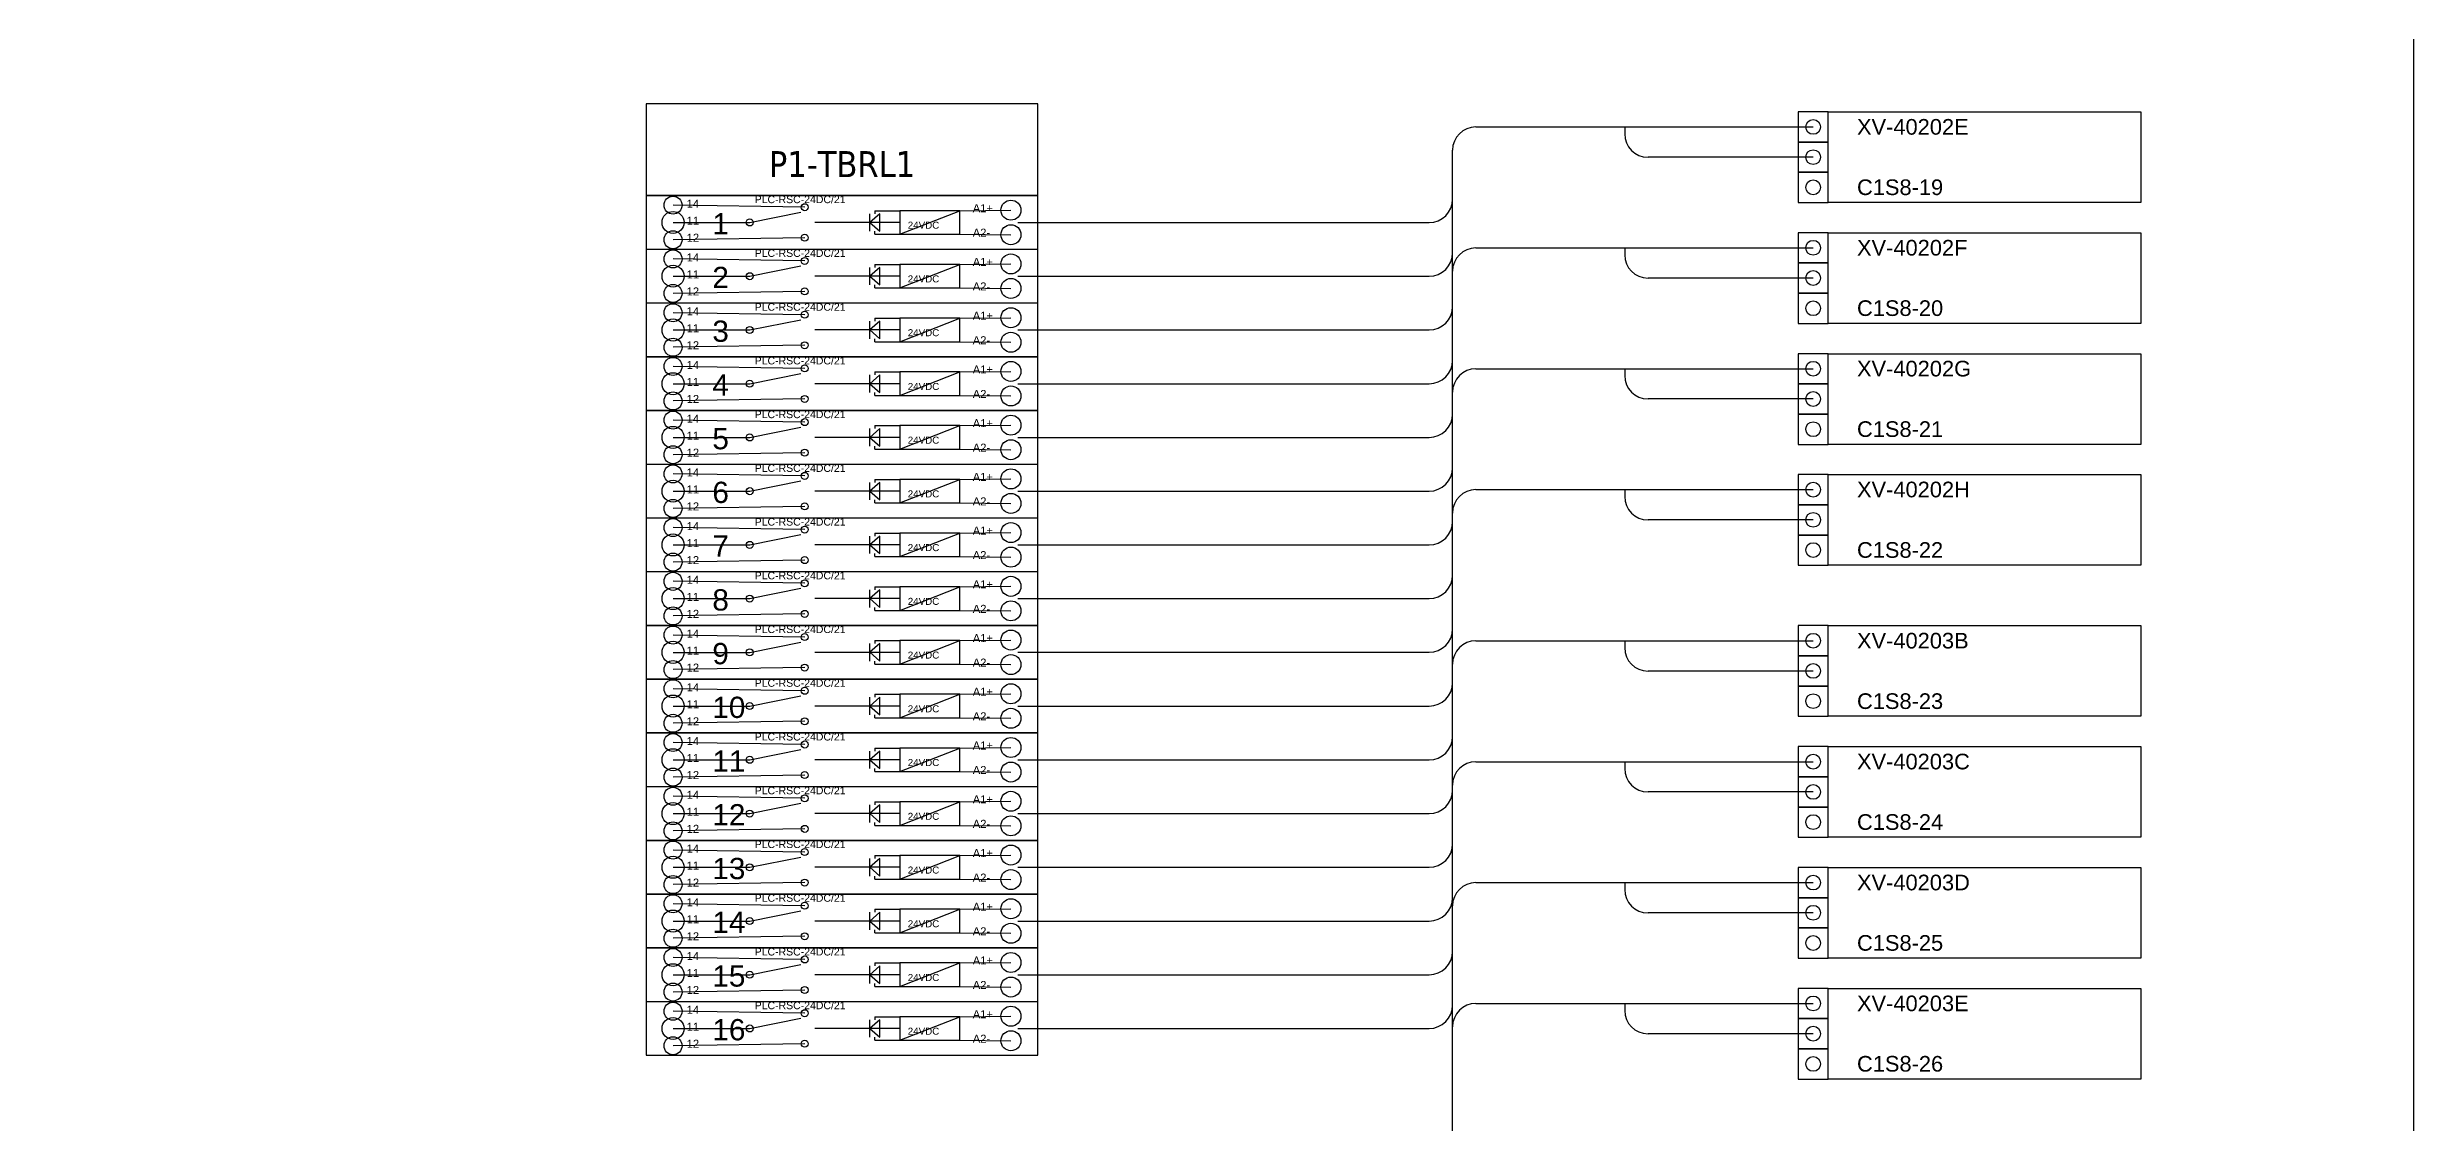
# Model space of a CAD drawing. Header units: millimetres. Extents: x 0 to 134764, y 0 to 68687.
# Drawn here: x 70503 to 98890, y 25172 to 38062 of the extents above; entities that cross this region are included whole.
import ezdxf
from ezdxf.enums import TextEntityAlignment as Align

# ---------------------------------------------------------------- set-up
doc = ezdxf.new("R2010")
doc.units = ezdxf.units.MM
doc.layers.add('power', color=7, linetype='Continuous', lineweight=25)
doc.styles.get("Standard").update_dxf_attribs({"font": 'arial.ttf'})
doc.styles.add('Tahoma', font='')
doc.styles.get('Tahoma').set_extended_font_data('Tahoma')

# ---------------------------------------------------------------- blocks, each defined once
blk = doc.blocks.new('xTermFuse')
at = {"color": 7}
for p, q in [((76800, 33290), (75483.4, 33310)), ((75483.4, 33137.3), (76250, 33137.3)), ((76250, 33137.3), (76760, 33240)), ((76800, 32985), (75483.4, 32965))]:
    blk.add_line(p, q, dxfattribs=at)
at = {"color": 3}
blk.add_line((77750, 33137.3), (76900, 33137.3), dxfattribs=at)
at = {"color": 7}
blk.add_lwpolyline([(75215, 32870), (79130, 32870), (79130, 33405), (75215, 33405), (75215, 32870)], dxfattribs=at)
for centre, radius in [((75483.4, 33310), 90), ((75483.4, 33137.3), 110), ((76250, 33137.3), 35), ((76800, 33290), 35), ((75483.4, 32965), 90), ((76800, 32985), 35)]:
    blk.add_circle(centre, radius, dxfattribs=at)
at = {"layer": 'power', "color": 1}
for p, q in [((77450, 33050), (77450, 33225)), ((77500, 33255), (77750, 33255)), ((77500, 33255), (77500, 33225)), ((77750, 33020), (78350, 33255)), ((78350, 33255), (78861.5, 33260)), ((77500, 33020), (77500, 33050)), ((77500, 33020), (77750, 33020))]:
    blk.add_line(p, q, dxfattribs=at)
at = {"layer": 'power', "color": 7}
blk.add_line((78350, 33020), (78861.5, 33015), dxfattribs=at)
at = {"layer": 'power', "color": 1}
for points in [[(77550, 33050), (77550, 33225), (77450, 33137.5), (77550, 33050)], [(77750, 33020), (78350, 33020), (78350, 33255), (77750, 33255), (77750, 33020)]]:
    blk.add_lwpolyline(points, dxfattribs=at)
blk.add_circle((78861.5, 33260), 100, dxfattribs=at)
at = {"layer": 'power', "color": 7}
blk.add_circle((78861.5, 33015), 100, dxfattribs=at)
at = {"color": 7}
for s, p in [('14', (75620, 33285)), ('11', (75620, 33115)), ('12', (75620, 32945))]:
    blk.add_text(s, height=80, dxfattribs=at).set_placement(p)
at = {"color": 3}
blk.add_text('PLC-RSC-24DC/21', height=75, dxfattribs=at).set_placement((76300, 33330))
at = {"color": 7}
blk.add_attdef('TERMINAL_A', (0, 0), '', height=212.5, dxfattribs=at)
at = {"layer": 'power', "color": 2}
blk.add_text('24VDC', height=70, dxfattribs=at).set_placement((77830, 33075))
at = {"layer": 'power', "color": 1}
blk.add_text('A1+', height=80, dxfattribs=at).set_placement((78480, 33240))
at = {"layer": 'power', "color": 7}
blk.add_text('A2-', height=80, dxfattribs=at).set_placement((78480, 32995))
blk = doc.blocks.new('xDO_3_Term')
for points in [[(483, 1449), (0, 1449), (0, 966), (483, 966)], [(483, 1449), (5482, 1449), (5482, 0), (483, 0)], [(483, 966), (0, 966), (0, 483), (483, 483)], [(483, 483), (0, 483), (0, 0), (483, 0)]]:
    blk.add_lwpolyline(points, close=True)
for centre in [(242, 1208), (242, 725), (242, 242)]:
    blk.add_circle(centre, 118)
for tag, p in [('TAG', (943, 1085)), ('Description', (943, 602)), ('PLC_POINT', (943, 118))]:
    blk.add_attdef(tag, p, '', height=250)

msp = doc.modelspace()

# ---------------------------------------------------------------- linework, layer by layer
for p, q in [((87640, 37108), (91686, 37108)), ((87360, 14002), (87360, 36828)), ((87640, 35658), (91686, 35658)), ((87640, 34209), (91686, 34209)), ((87640, 32760), (91686, 32760)), ((87640, 30948), (91686, 30948)), ((87640, 29499), (91686, 29499)), ((87640, 28050), (91686, 28050)), ((87640, 26601), (91686, 26601))]:
    msp.add_line(p, q)
at = {"color": 1}
for p, q in [((89425, 37108), (89425, 37025)), ((91686, 36745), (89705, 36745)), ((82147, 35962), (87080, 35962)), ((89425, 35658), (89425, 35576)), ((82147, 35318), (87080, 35318)), ((91686, 35296), (89705, 35296)), ((82147, 34674), (87080, 34674)), ((89425, 34209), (89425, 34127)), ((82147, 34030), (87080, 34030)), ((91686, 33847), (89705, 33847)), ((82147, 33386), (87080, 33386)), ((82147, 32742), (87080, 32742)), ((89425, 32760), (89425, 32678)), ((91686, 32398), (89705, 32398)), ((82147, 32098), (87080, 32098)), ((82147, 31454), (87080, 31454)), ((89425, 30948), (89425, 30866)), ((82147, 30810), (87080, 30810)), ((91686, 30586), (89705, 30586)), ((82147, 30165), (87080, 30165)), ((82147, 29521), (87080, 29521)), ((89425, 29499), (89425, 29417)), ((91686, 29137), (89705, 29137)), ((82147, 28877), (87080, 28877)), ((82147, 28233), (87080, 28233)), ((89425, 28050), (89425, 27967)), ((82147, 27589), (87080, 27589)), ((91686, 27687), (89705, 27687)), ((82147, 26945), (87080, 26945)), ((89425, 26601), (89425, 26518)), ((82147, 26301), (87080, 26301)), ((91686, 26238), (89705, 26238))]:
    msp.add_line(p, q, dxfattribs=at)
msp.add_lwpolyline([(0, 0), (98890, 0), (98890, 68687), (0, 68687)], close=True)
at = {"color": 4, "ltscale": 25.4}
msp.add_lwpolyline([(77687, 36285), (82385, 36285), (82385, 37385), (77687, 37385)], close=True, dxfattribs=at)
for centre in [(87640, 36828), (87640, 35378), (87640, 33929), (87640, 32480), (87640, 30668), (87640, 29219), (87640, 27770), (87640, 26321)]:
    msp.add_arc(centre, 280, 90, 180)
at = {"color": 1}
for centre, start, end in [((89705, 37025), 180, 270), ((87080, 36242), 270, 0), ((87080, 35598), 270, 0), ((89705, 35576), 180, 270), ((87080, 34954), 270, 0), ((87080, 34310), 270, 0), ((89705, 34127), 180, 270), ((87080, 33666), 270, 0), ((87080, 33022), 270, 0), ((89705, 32678), 180, 270), ((87080, 32378), 270, 0), ((87080, 31734), 270, 0), ((87080, 31090), 270, 0), ((89705, 30866), 180, 270), ((87080, 30445), 270, 0), ((87080, 29801), 270, 0), ((89705, 29417), 180, 270), ((87080, 29157), 270, 0), ((87080, 28513), 270, 0), ((87080, 27869), 270, 0), ((89705, 27967), 180, 270), ((87080, 27225), 270, 0), ((87080, 26581), 270, 0), ((89705, 26518), 180, 270)]:
    msp.add_arc(centre, 280, start, end, dxfattribs=at)

# ---------------------------------------------------------------- block references
ref = msp.add_blockref('xDO_3_Term', (91505, 36202), dxfattribs=dict(xscale=0.75, yscale=0.75, zscale=0.75))
ref.add_attrib('TAG', 'XV-40202E', (92212, 37015), dxfattribs={"height": 187.5})
ref.add_attrib('PLC_POINT', 'C1S8-19', (92212, 36291), dxfattribs={"height": 187.5})
ref = msp.add_blockref('xTermFuse', (-12571, -3802), dxfattribs=dict(xscale=1.2, yscale=1.2, zscale=1.2))
ref.add_attrib('TERMINAL_A', '1', (78481, 35820), dxfattribs={"height": 255})
ref = msp.add_blockref('xDO_3_Term', (91505, 34753), dxfattribs=dict(xscale=0.75, yscale=0.75, zscale=0.75))
ref.add_attrib('TAG', 'XV-40202F', (92212, 35566), dxfattribs={"height": 187.5})
ref.add_attrib('PLC_POINT', 'C1S8-20', (92212, 34842), dxfattribs={"height": 187.5})
ref = msp.add_blockref('xTermFuse', (-12571, -4446), dxfattribs=dict(xscale=1.2, yscale=1.2, zscale=1.2))
ref.add_attrib('TERMINAL_A', '2', (78481, 35176), dxfattribs={"height": 255})
ref = msp.add_blockref('xTermFuse', (-12571, -5091), dxfattribs=dict(xscale=1.2, yscale=1.2, zscale=1.2))
ref.add_attrib('TERMINAL_A', '3', (78481, 34532), dxfattribs={"height": 255})
ref = msp.add_blockref('xTermFuse', (-12571, -5735), dxfattribs=dict(xscale=1.2, yscale=1.2, zscale=1.2))
ref.add_attrib('TERMINAL_A', '4', (78481, 33888), dxfattribs={"height": 255})
ref = msp.add_blockref('xDO_3_Term', (91505, 33303), dxfattribs=dict(xscale=0.75, yscale=0.75, zscale=0.75))
ref.add_attrib('TAG', 'XV-40202G', (92212, 34117), dxfattribs={"height": 187.5})
ref.add_attrib('PLC_POINT', 'C1S8-21', (92212, 33392), dxfattribs={"height": 187.5})
ref = msp.add_blockref('xTermFuse', (-12571, -6379), dxfattribs=dict(xscale=1.2, yscale=1.2, zscale=1.2))
ref.add_attrib('TERMINAL_A', '5', (78481, 33244), dxfattribs={"height": 255})
ref = msp.add_blockref('xTermFuse', (-12571, -7023), dxfattribs=dict(xscale=1.2, yscale=1.2, zscale=1.2))
ref.add_attrib('TERMINAL_A', '6', (78481, 32600), dxfattribs={"height": 255})
ref = msp.add_blockref('xDO_3_Term', (91505, 31854), dxfattribs=dict(xscale=0.75, yscale=0.75, zscale=0.75))
ref.add_attrib('TAG', 'XV-40202H', (92212, 32668), dxfattribs={"height": 187.5})
ref.add_attrib('PLC_POINT', 'C1S8-22', (92212, 31943), dxfattribs={"height": 187.5})
ref = msp.add_blockref('xTermFuse', (-12571, -7667), dxfattribs=dict(xscale=1.2, yscale=1.2, zscale=1.2))
ref.add_attrib('TERMINAL_A', '7', (78481, 31956), dxfattribs={"height": 255})
ref = msp.add_blockref('xTermFuse', (-12571, -8311), dxfattribs=dict(xscale=1.2, yscale=1.2, zscale=1.2))
ref.add_attrib('TERMINAL_A', '8', (78481, 31311), dxfattribs={"height": 255})
ref = msp.add_blockref('xTermFuse', (-12571, -8955), dxfattribs=dict(xscale=1.2, yscale=1.2, zscale=1.2))
ref.add_attrib('TERMINAL_A', '9', (78481, 30667), dxfattribs={"height": 255})
ref = msp.add_blockref('xDO_3_Term', (91505, 30043), dxfattribs=dict(xscale=0.75, yscale=0.75, zscale=0.75))
ref.add_attrib('TAG', 'XV-40203B', (92212, 30856), dxfattribs={"height": 187.5})
ref.add_attrib('PLC_POINT', 'C1S8-23', (92212, 30131), dxfattribs={"height": 187.5})
ref = msp.add_blockref('xTermFuse', (-12571, -9599), dxfattribs=dict(xscale=1.2, yscale=1.2, zscale=1.2))
ref.add_attrib('TERMINAL_A', '10', (78481, 30023), dxfattribs={"height": 255})
ref = msp.add_blockref('xTermFuse', (-12571, -10243), dxfattribs=dict(xscale=1.2, yscale=1.2, zscale=1.2))
ref.add_attrib('TERMINAL_A', '11', (78481, 29379), dxfattribs={"height": 255})
ref = msp.add_blockref('xDO_3_Term', (91505, 28593), dxfattribs=dict(xscale=0.75, yscale=0.75, zscale=0.75))
ref.add_attrib('TAG', 'XV-40203C', (92212, 29407), dxfattribs={"height": 187.5})
ref.add_attrib('PLC_POINT', 'C1S8-24', (92212, 28682), dxfattribs={"height": 187.5})
ref = msp.add_blockref('xTermFuse', (-12571, -10888), dxfattribs=dict(xscale=1.2, yscale=1.2, zscale=1.2))
ref.add_attrib('TERMINAL_A', '12', (78481, 28735), dxfattribs={"height": 255})
ref = msp.add_blockref('xTermFuse', (-12571, -11532), dxfattribs=dict(xscale=1.2, yscale=1.2, zscale=1.2))
ref.add_attrib('TERMINAL_A', '13', (78481, 28091), dxfattribs={"height": 255})
ref = msp.add_blockref('xDO_3_Term', (91505, 27144), dxfattribs=dict(xscale=0.75, yscale=0.75, zscale=0.75))
ref.add_attrib('TAG', 'XV-40203D', (92212, 27957), dxfattribs={"height": 187.5})
ref.add_attrib('PLC_POINT', 'C1S8-25', (92212, 27233), dxfattribs={"height": 187.5})
ref = msp.add_blockref('xTermFuse', (-12571, -12176), dxfattribs=dict(xscale=1.2, yscale=1.2, zscale=1.2))
ref.add_attrib('TERMINAL_A', '14', (78481, 27447), dxfattribs={"height": 255})
ref = msp.add_blockref('xTermFuse', (-12571, -12820), dxfattribs=dict(xscale=1.2, yscale=1.2, zscale=1.2))
ref.add_attrib('TERMINAL_A', '15', (78481, 26803), dxfattribs={"height": 255})
ref = msp.add_blockref('xDO_3_Term', (91505, 25695), dxfattribs=dict(xscale=0.75, yscale=0.75, zscale=0.75))
ref.add_attrib('TAG', 'XV-40203E', (92212, 26508), dxfattribs={"height": 187.5})
ref.add_attrib('PLC_POINT', 'C1S8-26', (92212, 25784), dxfattribs={"height": 187.5})
ref = msp.add_blockref('xTermFuse', (-12571, -13464), dxfattribs=dict(xscale=1.2, yscale=1.2, zscale=1.2))
ref.add_attrib('TERMINAL_A', '16', (78481, 26159), dxfattribs={"height": 255})

# ---------------------------------------------------------------- texts
at = {"color": 4, "style": 'Tahoma'}
msp.add_text('P1-TBRL1', height=310.9, dxfattribs=at).set_placement((80036, 36662), align=Align.MIDDLE_CENTER)

doc.saveas('drawing.dxf')
